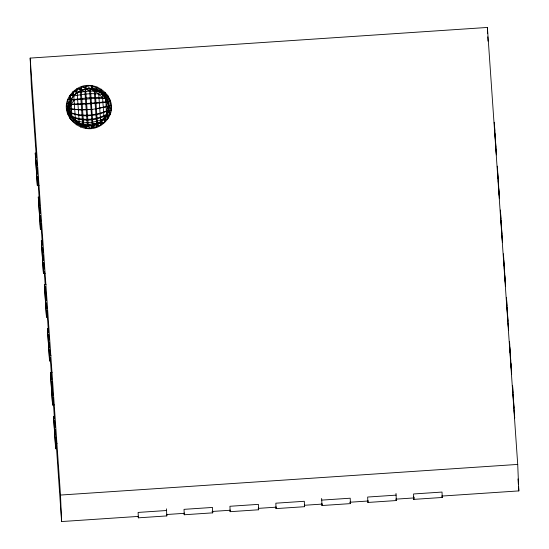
<?xml version="1.0" encoding="UTF-8"?>
<svg xmlns="http://www.w3.org/2000/svg" width="549" height="549" viewBox="0 0 549 549"><rect width="100%" height="100%" fill="white"/><g stroke="black" fill="none" stroke-linecap="round" stroke-linejoin="round"><path stroke-width="0.82" d="M105.435 92.328L103.48 94.332C109.999 100.865 110.404 111.996 104.482 119.044L104.475 122.571C83.949 141.683 52.059 112.14 73.23 91.628C93.776 72.255 125.941 102.032 104.475 122.571L101.99 123.333L100.412 125.536L97.448 125.899L95.752 127.546L92.39 127.334L90.743 128.514C82.467 127.574 75 123.896 69.325 117.781L72.015 116.415C83.009 120.979 96.096 120.114 106.485 114.343C110.486 106.616 106.883 96.391 100.062 91.539L99.335 91.834C92.012 90.372 84.422 91.367 77.176 92.815C66.957 99.794 67.575 116.354 77.725 123.01C85.253 124.925 93.303 124.698 100.687 122.043L104.063 118.852L106.533 114.981L107.94 110.651L110.054 110.665L111.221 110.054C111.269 96.521 100.241 86.166 86.968 85.589L85.404 86.831L81.952 86.577L80.367 88.265L77.292 88.629L75.844 90.825L73.23 91.628L72.091 94.359L69.977 95.43L69.352 98.655L67.699 99.836L67.781 103.459L66.594 104.111C67.678 110.123 68.508 116.546 73.113 121.055L72.338 121.706M110.054 110.665L110.047 114.446L108.489 115.475L107.748 118.81L105.744 119.785L104.475 122.571L101.373 122.674L100.687 122.043L98.71 93.81L99.335 91.834L101.558 89.164M76.201 124.884L77.725 123.01L72.015 116.415L71.157 104.159L71.343 99.856L69.352 98.655M73.113 121.055L74.794 120.073C84.169 123.786 95.121 123.12 104.029 118.426L106.533 114.981L105.758 98.305L100.062 91.539L100.398 90.949L96.288 88.904L91.793 87.806L90.475 89.013L89.652 91.189L92.39 127.334M100.398 90.949C105.415 94.284 108.839 99.788 109.347 105.82C110.5 112.222 105.147 116.731 104.475 122.571L101.009 122.317C93.234 128.171 81.609 126.723 74.794 120.073L75.343 118.337L73.806 95.993L72.091 94.359M85.644 128.377L85.953 126.558C78.37 125.488 71.603 120.101 69.27 112.744C66.758 106.849 70.883 101.256 69.977 95.43L72.893 95.073L73.23 91.628L76.462 91.704L77.176 92.815L79.282 123.216L85.953 126.558C90.757 125.083 96.494 125.721 100.687 122.043M77.176 92.815C81.348 89.35 86.817 89.514 91.717 88.492L92.081 85.699M97.448 125.899L96.597 124.355L97.372 122.962L100.666 121.782L104.063 118.852L102.567 97.509L102.965 94.689L103.48 94.332M85.953 126.558L86.042 126.092L87.318 125.838L88.19 124.349L85.404 86.831M91.937 86.735L90.475 89.013L91.834 109.457L81.588 109.944L71.494 109.079L70.382 112.675L67.321 113.3L70.107 117.074M88.19 124.349L92.054 125.646L92.884 123.964L91.834 109.519L105.95 106.835L107.446 102.087L110.486 100.735L107.631 96.926L105.758 98.305C94.25 97.804 82.748 99.849 71.343 99.856C82.549 98.429 94.188 96.439 105.367 98.298L105.607 101.874L107.446 102.087L95.101 103.48L77.944 104.509L71.185 104.619L67.781 103.459M105.367 98.298C90.791 74.987 55.593 98.491 74.321 120.217M92.884 123.964L96.597 124.355L94.284 91.148L95.087 89.906L96.075 89.562L97.029 86.914M101.99 123.333L101.373 122.674L100.412 125.536L97.049 125.117L95.752 127.546L92.232 126.49L90.743 128.514L87.318 125.838L84.93 91.539L85.774 89.219L89.652 91.189M71.185 104.619L69.648 108.681L66.422 108.503L68.289 112.916M106.245 111.035L107.94 110.651C96.528 116.23 82.137 117.85 70.382 112.675C81.966 116.594 95.025 115.777 106.245 111.035L108.208 106.135L111.399 105.538M80.71 127.142L81.698 125.007L86.042 126.092M77.375 123.388L78.425 122.969L79.145 121.48M90.743 128.514L92.136 126.016L95.752 127.546L96.809 124.692L100.412 125.536L101.009 122.317L104.482 119.044L105.744 119.785M72.015 116.415L75.343 118.337L75.494 120.348L81.472 125.44L83.565 124.074L81.245 90.516L80.778 89.261L81.952 86.577L85.575 87.895L86.968 85.589L90.475 89.013L94.284 91.148M69.929 104.173L71.157 104.159L74.081 100.199M85.795 127.416L87.318 125.838L83.565 124.074M107.631 96.926L108.462 96.253L104.667 93.055M100.529 120.046L104.482 119.044M105.95 106.835L108.208 106.135L95.485 109.086M70.279 99.163L67.699 99.836L68.783 103.734L66.594 104.111L68.488 108.51M73.806 95.993C83.324 94.064 93.364 92.637 102.965 94.689M104.955 119.291L107.748 118.81L107.57 115.187L106.533 114.981C97.228 120.423 85.596 121.562 75.343 118.337M105.607 101.874L86.708 103.507L71.157 104.159M36.385 158.126L31.286 84.58L30.174 58.091L487.395 27.45L517.714 464.42L518.826 490.909L441.911 496.063M90.873 109.546L78.308 109.773L69.648 108.681L71.494 109.079M37.359 185.651L35.246 153.047L37.359 185.651L39.068 185.535M43.446 273.395L41.333 240.791L43.446 273.395L45.155 273.278M44.38 284.663L46.493 317.267L44.38 284.663L46.089 284.547M49.307 355.731L47.42 328.535L49.534 361.139L49.307 355.731L51.016 355.622M54.289 404.901L52.58 405.011L50.693 377.815L50.467 372.407L52.176 372.291M55.401 443.475L53.514 416.279L55.627 448.883L55.401 443.475L57.103 443.366M138.52 516.396L61.605 521.55L60.493 495.054L517.714 464.42M166.587 510.515L138.122 512.423L138.348 517.831L166.814 515.923L166.471 508.848M321.975 505.526L321.748 500.118L350.207 498.211L350.434 503.618L321.975 505.526L321.858 503.852M396.117 495.136L367.652 497.044L367.878 502.452L396.344 500.544L396.001 493.462M166.724 514.509L184.67 513.301M212.017 511.469L229.962 510.268M258.167 508.381L276.113 507.173M304.318 505.286L322.263 504.085M349.61 502.253L368.413 500.99M395.76 499.158L414.564 497.895M184.258 514.756L212.717 512.848L212.49 507.441L184.032 509.348L184.258 514.756L184.141 513.082M230.161 511.682L258.627 509.774L258.401 504.366L229.935 506.274L230.161 511.682L230.045 510.007M276.072 508.6L304.53 506.693L304.304 501.285L275.838 503.193L276.072 508.6L275.955 506.933M413.788 499.37L442.247 497.469L442.02 492.062L413.562 493.97L413.788 499.37L413.61 496.866M85.575 87.895L90.475 89.013M84.93 91.539L81.245 90.516L80.408 92.17L82.686 124.932M108.489 115.475L107.57 115.187L110.047 114.446L109.066 110.603L111.221 110.054L109.347 105.82M91.717 88.492L95.087 89.906L96.288 88.904L99.335 91.834L96.075 89.562M85.678 88.581L81.952 86.577L81.026 89.912L77.292 88.629L76.462 91.704L75.844 90.825M78.425 122.969L81.698 125.007M91.793 87.806L95.087 89.906L97.372 122.962M95.169 91.175L102.567 97.509M80.367 88.265L80.778 89.261L77.292 88.629L76.839 92.28L73.23 91.628L73.374 95.547L69.977 95.43L70.842 99.513M494.766 131.087L494.306 122.283L496.42 154.893L496.008 148.937M494.944 133.64L495.356 139.59M495.473 141.292L495.891 147.242M497.696 173.264L498.046 178.363M498.224 180.909L498.636 186.859M498.753 188.561L499.226 195.362M499.343 197.064L499.46 198.765L497.346 166.155L497.545 170.787M500.853 218.831L500.393 210.027L502.507 242.637L502.033 235.837M500.976 220.533L501.388 226.483M501.505 228.185L501.916 234.135M503.721 260.157L504.133 266.107M504.256 267.809L504.668 273.759M504.785 275.454L505.258 282.255M505.375 283.957L505.554 286.509L503.44 253.899L503.632 258.531M506.885 305.731L506.48 297.771L508.594 330.381L508.127 323.581M507.001 307.426L507.413 313.376M507.537 315.078L507.949 321.028M509.753 347.05L510.165 353M510.282 354.702L510.694 360.652M510.872 363.198L511.229 368.304M511.407 370.849L511.641 374.253L509.527 341.643L509.657 344.731M512.917 392.624L512.567 385.515L514.688 418.125L514.152 410.474M513.034 394.326L513.445 400.276M513.562 401.971L513.974 407.921M517.995 478.941L518.352 484.067M518.531 486.634L518.826 490.909M442.13 495.795L442.247 497.469M396.227 498.869L396.344 500.544M367.761 500.777L367.878 502.452M350.317 501.951L350.434 503.618M321.632 498.451L321.748 500.118M304.414 505.025L304.53 506.693M258.51 508.099L258.627 509.774M212.6 511.174L212.717 512.848M166.697 514.255L166.814 515.923M138.231 516.163L138.348 517.831M30.174 58.091L60.493 495.054M36.502 159.834L36.92 165.819M37.037 167.527L37.51 174.369M37.634 176.078L39.706 206.012M39.83 207.721L40.242 213.705M40.358 215.414L40.777 221.405M40.894 223.114L42.438 245.348M42.554 247.057L42.973 253.041M43.09 254.75L43.508 260.741M43.625 262.449L44.098 269.291M44.215 271L45.169 284.684M45.286 286.393L46.294 300.927M46.411 302.636L46.83 308.627M46.946 310.336L48.49 332.57M48.607 334.279L49.026 340.263M49.142 341.972L49.561 347.963M49.678 349.672L50.089 355.656M50.213 357.365L51.757 379.599M51.874 381.308L52.882 395.85M52.999 397.558L54.481 418.935M54.605 420.644L55.078 427.486M55.195 429.194L55.614 435.185M55.73 436.894L61.605 521.55M50.467 372.407L52.58 405.011M487.395 27.45L487.649 33.434M487.793 36.852L487.972 41.127M40.18 224.116L38.286 196.919L40.406 229.523L40.18 224.116"/></g></svg>
